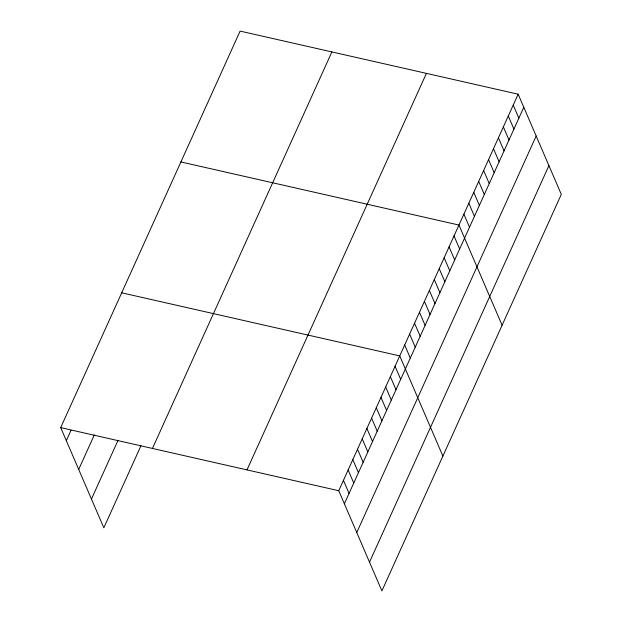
<?xml version="1.0" encoding="UTF-8"?>
<svg xmlns="http://www.w3.org/2000/svg" width="622" height="622" viewBox="0 0 622 622"><rect width="100%" height="100%" fill="white"/><g stroke="black" fill="none" stroke-linecap="round" stroke-linejoin="round"><path stroke-width="0.93" d="M140.984 445.702L103.843 527.806L60.692 427.625L240.108 31.1L518.157 94.194L561.308 194.375L381.892 590.9L338.749 490.719L518.157 94.194M66.321 440.687L71.017 430.315M78.699 469.439L94.342 434.871M91.457 499.054L118.048 440.29M152.452 448.439L331.868 51.921M246.988 469.898L426.404 73.373M344.37 503.781L523.786 107.264M356.756 532.533L536.172 136.008M369.507 562.148L548.923 165.631M180.901 161.953L458.95 225.047L502.102 325.228M121.694 292.807L399.744 355.901L442.895 456.082M60.692 427.625L338.749 490.719M513.228 105.102L518.857 118.164M508.291 116.003L513.92 129.073M503.361 126.911L508.99 139.973M498.424 137.812L504.053 150.882M493.495 148.72L499.116 161.782M488.558 159.621L494.187 172.691M483.621 170.521L489.25 183.591M478.691 181.43L484.32 194.499M473.754 192.33L479.383 205.4M468.825 203.238L474.446 216.308M463.888 214.139L469.517 227.209M454.021 235.948L459.65 249.018M449.084 246.856L454.713 259.926M444.155 257.757L449.784 270.827M439.218 268.665L444.847 281.735M434.28 279.566L439.909 292.635M429.351 290.474L434.98 303.544M424.414 301.375L430.043 314.444M419.485 312.283L425.114 325.353M414.547 323.183L420.177 336.253M409.618 334.092L415.239 347.162M404.681 344.992L410.31 358.062M395.056 366.272L400.685 379.334M390.359 376.637L395.989 389.706M385.671 387.008L391.3 400.078M380.975 397.38L386.604 410.45M376.287 407.752L381.916 420.822M371.591 418.124L377.22 431.194M366.902 428.496L372.531 441.558M362.206 438.86L367.835 451.93M357.518 449.232L363.147 462.301M352.822 459.604L358.451 472.673M348.133 469.975L353.755 483.045M343.437 480.347L349.066 493.417"/></g></svg>
